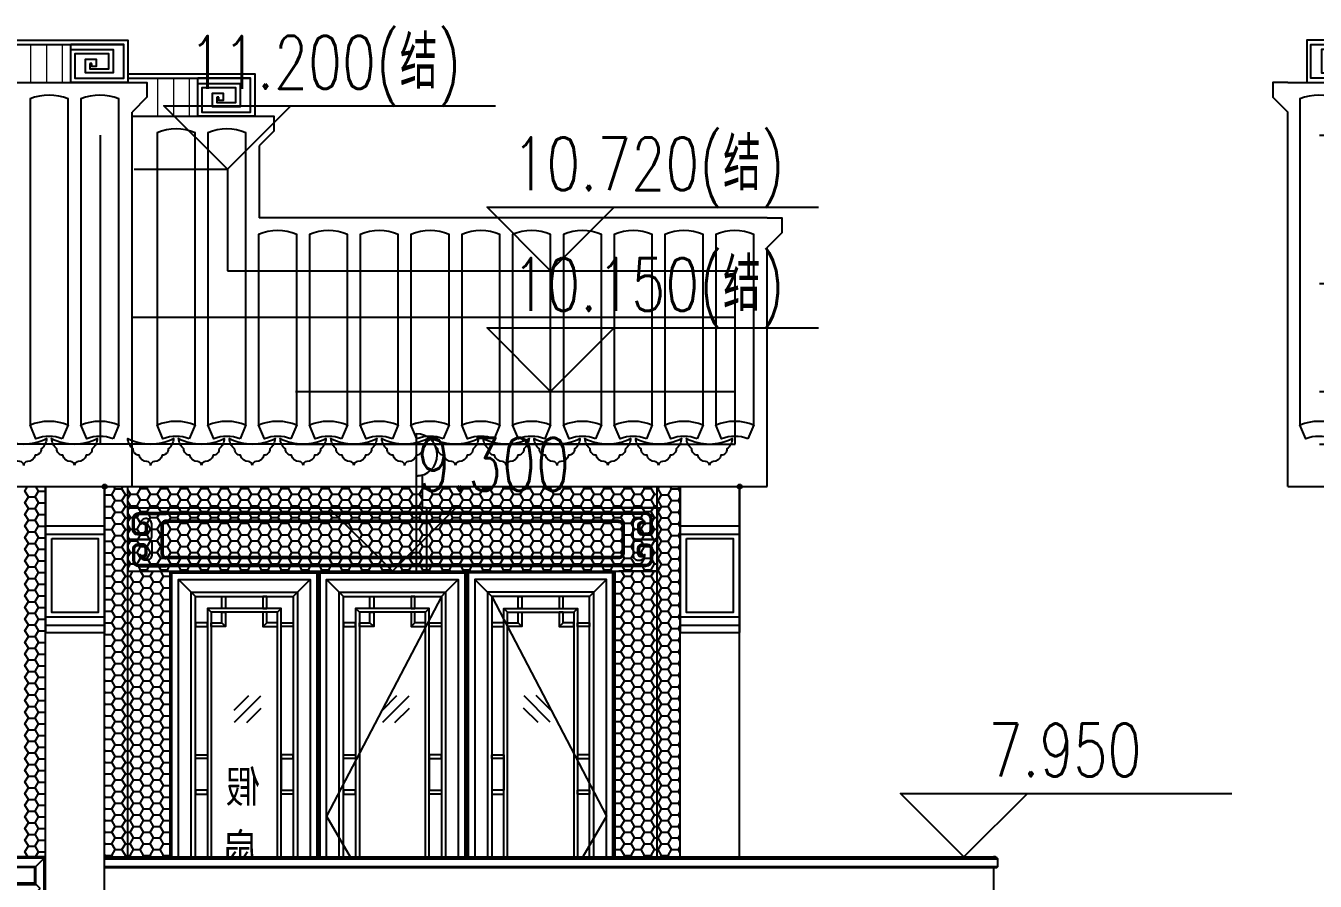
# Model space of a CAD drawing. Extents: x 296441 to 853063, y 459050 to 1117990.
# Drawn here: x 642666 to 648758, y 1090753 to 1094796 of the extents above; entities that cross this region are included whole.
import ezdxf
from ezdxf.enums import TextEntityAlignment as Align
from ezdxf.xclip import XClip

# ---------------------------------------------------------------- set-up
doc = ezdxf.new("R2010")
doc.units = 0
doc.header["$LTSCALE"] = 1000
doc.header["$XCLIPFRAME"] = 0
for name, pattern in [('CENTER-1', [10, 6.25, -1.25, 1.25, -1.25]), ('CENTER2', [28.575, 19.05, -3.175, 3.175, -3.175]), ('E1-ELEV-S$0$HIDDEN2', [4.7625, 3.175, -1.5875])]:
    doc.linetypes.add(name, pattern=pattern)
for name, color, linetype in [('00-景观-剖', 6, 'Continuous'), ('1.5铝板', 3, 'Continuous'), ('95', 95, 'Continuous'), ('E1-ELEV-S$0$A-ANNO-DIMS', 70, 'Continuous'), ('E1-ELEV-S$0$A-ELEV-HDDN', 161, 'E1-ELEV-S$0$HIDDEN2'), ('E1-ELEV-S$0$A-ELEV-HEVY', 2, 'Continuous'), ('E1-ELEV-S$0$A-ELEV-MEDM', 4, 'Continuous'), ('E1-ELEV-S$0$A-ELEV-THIN', 144, 'Continuous'), ('E1-ELEV-S$0$A-ELEV-THIN-GRAY', 252, 'Continuous'), ('E1-ELEV-S$0$A-ELEV-XTHIN', 5, 'Continuous'), ('E1-ELEV-S$0$CT-01-E$0$A-ELEV-MEDM-HEVY', 2, 'Continuous'), ('E1-ELEV-S$0$CT-01-E$0$A-ELEV-THIN', 144, 'Continuous'), ('E1-ELEV-S$0$CT-01-E$0$G-XREF', 2, 'Continuous'), ('E1-ELEV-S$0$G-XREF', 2, 'Continuous'), ('E1-ELEV-S$0$LPM540255$0$A-ELEV-MEDM', 4, 'Continuous'), ('E1-ELEV-S$0$LPM540255$0$A-ELEV-THIN', 144, 'Continuous'), ('E1-ELEV-S$0$LPM540255$0$A-ELEV-THIN-GRAY', 252, 'Continuous'), ('E1-ELEV-S$0$LPM540255$0$A-WALL', 1, 'Continuous'), ('E1-TEXT-S$0$A-ANNO-LEVL', 3, 'Continuous'), ('E1-TEXT-S$0$A-ANNO-LEVL-TEXT', 255, 'Continuous'), ('G-GRID', 8, 'CENTER2'), ('G-XREF', 2, 'Continuous'), ('SL-CXJ-001', 4, 'Continuous'), ('ZT0_默认图层-----PM、LM、DY、JD', 7, 'Continuous'), ('ZT1_通用--填充---PM、LM、DY、JD', 8, 'Continuous'), ('主框线', 4, 'Continuous'), ('副框内口线', 6, 'Continuous'), ('花格栅', 6, 'Continuous'), ('铝合金花格条', 5, 'Continuous')]:
    doc.layers.add(name, color=color, linetype=linetype)
doc.layers.add('E1-ELEV-S$0$A_PL_4', color=138, linetype='Continuous', lineweight=9)
doc.layers.add('E1-ELEV-S$0$CT-01-E$0$A(750)$0$A-ANNO-NPLT', color=215, linetype='Continuous', plot=False)
doc.styles.add('-宋体', font='', dxfattribs={"width": 0.8})
doc.styles.add('E1-TEXT-S$0$GOA_01_thin_0.75', font='romans.shx', dxfattribs={"width": 0.75, "bigfont": 'hzdx.shx'})
doc.styles.get('-宋体').set_extended_font_data('SimSun')

# ---------------------------------------------------------------- blocks, each defined once
blk = doc.blocks.new('E1-ELEV-S$0$花饰1-E')
at = {"layer": 'E1-ELEV-S$0$A-ELEV-THIN'}
for p, q in [((-166, 265), (-55.1, 154.1)), ((-19.8, 189.5), (-95.3, 265)), ((-5.6, 203.6), (-67, 265)), ((3.7, 265), (29.7, 239)), ((43.8, 224.9), (-90.5, 90.5)), ((-55.1, 55.1), (79.2, 189.5)), ((-19.8, 189.5), (-55.1, 154.1)), ((29.7, 239), (-5.6, 203.6)), ((43.8, 224.9), (79.2, 189.5)), ((-104.6, 175.4), (-140, 140)), ((-140, 140), (-104.6, 104.6)), ((-104.6, 175.4), (-69.3, 140)), ((-69.3, 140), (-104.6, 104.6)), ((8.5, 90.5), (43.8, 125.9)), ((43.8, 125.9), (169.7, 0)), ((58, 140), (93.3, 175.4)), ((58, 140), (93.3, 104.6)), ((93.3, 175.4), (128.7, 140)), ((128.7, 140), (93.3, 104.6)), ((-90.5, 90.5), (-55.1, 55.1)), ((-41, 41), (-5.6, 76.4)), ((-5.6, 76.4), (70.7, 0)), ((8.5, 90.5), (99, 0)), ((-41, 41), (0, 0))]:
    blk.add_line(p, q, dxfattribs=at)
blk = doc.blocks.new('E1-ELEV-S$0$芽头1-E')
at = {"layer": 'E1-ELEV-S$0$A-ELEV-THIN'}
blk.add_lwpolyline([(170, 50), (0, 50), (0, 5), (150, 5, 0.414214), (160, 15, -0.414214), (170, 25)], format="xyb", dxfattribs=at)
blk = doc.blocks.new('E1-ELEV-S$0$结子2-E1')
at = {"layer": 'E1-ELEV-S$0$A-ELEV-MEDM'}
for p, q in [((-25, 115), (-25, 25)), ((25, 115), (25, 25))]:
    blk.add_line(p, q, dxfattribs=at)
at = {"layer": 'E1-ELEV-S$0$A-ELEV-THIN-GRAY', "color": 8}
for p, q in [((-25, 115), (0, 140)), ((25, 115), (0, 140)), ((-20, 120), (-20, 20)), ((20, 120), (20, 20)), ((-25, 25), (0, 0)), ((25, 25), (0, 0))]:
    blk.add_line(p, q, dxfattribs=at)
blk = doc.blocks.new('E1-ELEV-S$0$小脚1-E1')
at = {"layer": 'E1-ELEV-S$0$A-ELEV-MEDM'}
for p, q in [((-25, -85), (-25, -25)), ((25, -85), (25, -25)), ((-25, -85), (25, -85))]:
    blk.add_line(p, q, dxfattribs=at)
at = {"layer": 'E1-ELEV-S$0$A-ELEV-THIN-GRAY', "ltscale": 0.1}
for p, q in [((0, 0), (-25, -25)), ((0, 0), (25, -25)), ((-20, -20), (-20, -85)), ((20, -20), (20, -85))]:
    blk.add_line(p, q, dxfattribs=at)
blk = doc.blocks.new('E1-ELEV-S$0$cfd')
at = {"layer": 'E1-ELEV-S$0$A-ELEV-HEVY', "ltscale": 0.1}
for p, q in [((0, 500), (-3320, 500)), ((0, 450), (-3320, 450))]:
    blk.add_line(p, q, dxfattribs=at)
at = {"layer": 'E1-ELEV-S$0$A-ELEV-MEDM'}
for p, q in [((-3320, 500), (-3320, 1050)), ((0, 1050), (-3320, 1050)), ((0, 500), (0, 1050)), ((-3270, 965), (-3270, 1000)), ((-2360, 1000), (-3270, 1000)), ((-3270, 925), (-3270, 1000)), ((-2480, 1000), (-2580, 1000)), ((-2210, 1000), (-2310, 1000)), ((-1160, 1000), (-2160, 1000)), ((-1010, 1000), (-1110, 1000)), ((-50, 1000), (-960, 1000)), ((-50, 925), (-50, 1000)), ((-2360, 925), (-3270, 925)), ((-2210, 925), (-2310, 925)), ((-1160, 925), (-2160, 925)), ((-1010, 925), (-1110, 925)), ((-1010, 925), (-1110, 925)), ((-50, 925), (-960, 925)), ((-50, 875), (-3270, 875)), ((-3270, 610), (-3270, 875)), ((-2285, 610), (-2285, 875)), ((-2235, 610), (-2235, 875)), ((-1085, 610), (-1085, 875)), ((-1035, 610), (-1035, 875)), ((-50, 610), (-50, 875)), ((-50, 610), (-3270, 610)), ((-2285, 560), (-3270, 560)), ((-3270, 500), (-3270, 560)), ((-2235, 560), (-1085, 560)), ((-1035, 560), (-50, 560)), ((-50, 500), (-50, 560)), ((-3320, 500), (-3270, 500)), ((-3270, 500), (-3320, 500)), ((-50, 500), (0, 500))]:
    blk.add_line(p, q, dxfattribs=at)
at = {"layer": 'E1-ELEV-S$0$A-ELEV-THIN'}
for p, q in [((-3100, 560), (-2455, 560)), ((-2065, 560), (-1255, 560)), ((-865, 560), (-220, 560)), ((-3100, 535), (-2455, 535)), ((-2065, 535), (-1255, 535)), ((-220, 535), (-865, 535))]:
    blk.add_line(p, q, dxfattribs=at)
at = {"layer": 'E1-ELEV-S$0$A-ELEV-THIN-GRAY', "ltscale": 0.1}
for p, q in [((-3320, 1050), (-3270, 1000)), ((-3315, 1045), (-5, 1045)), ((-3315, 500), (-3315, 1045)), ((0, 1050), (-50, 1000)), ((-5, 500), (-5, 1045)), ((-3275, 1005), (-2355, 1005)), ((-3275, 967), (-3275, 1005)), ((-3275, 920), (-3275, 1005)), ((-2585, 1005), (-2475, 1005)), ((-2210, 1005), (-2310, 1005)), ((-2165, 1005), (-1155, 1005)), ((-1115, 1005), (-1005, 1005)), ((-965, 1005), (-45, 1005)), ((-45, 920), (-45, 1005)), ((-3295, 900), (-3270, 925)), ((-3275, 920), (-2355, 920)), ((-2315, 920), (-2205, 920)), ((-2165, 920), (-1155, 920)), ((-1115, 920), (-1005, 920)), ((-1115, 920), (-1005, 920)), ((-965, 920), (-45, 920)), ((-25, 900), (-50, 925)), ((-3295, 900), (-3270, 875)), ((-3275, 880), (-45, 880)), ((-3275, 605), (-3275, 880)), ((-25, 900), (-50, 875)), ((-45, 605), (-45, 880)), ((-3295, 585), (-3270, 610)), ((-25, 585), (-50, 610)), ((-3295, 585), (-3270, 560)), ((-3275, 605), (-45, 605)), ((-3275, 565), (-2280, 565)), ((-3275, 565), (-3275, 500)), ((-2240, 565), (-1080, 565)), ((-1040, 565), (-45, 565)), ((-25, 585), (-50, 560)), ((-45, 565), (-45, 500))]:
    blk.add_line(p, q, dxfattribs=at)
at = {"rotation": 359.9999999999999}
for name, p in [('E1-ELEV-S$0$结子2-E1', (-2335, 900)), ('E1-ELEV-S$0$结子2-E1', (-2185, 900)), ('E1-ELEV-S$0$结子2-E1', (-1135, 900)), ('E1-ELEV-S$0$结子2-E1', (-985, 900)), ('E1-ELEV-S$0$小脚1-E1', (-2260, 585)), ('E1-ELEV-S$0$小脚1-E1', (-1060, 585))]:
    blk.add_blockref(name, p, dxfattribs=at)
at = {"layer": 'E1-ELEV-S$0$A-ELEV-THIN'}
ref = blk.add_blockref('E1-ELEV-S$0$花饰1-E', (-3249, 610), dxfattribs=dict(at, rotation=359.9999999999999))
XClip(ref).set_block_clipping_path([(-21.0499277483, -0.0000000022), (316.7961442263, 264.9999999956)])
at = {"layer": 'E1-ELEV-S$0$A-ELEV-THIN', "rotation": 359.9999999999999}
for name, p in [('E1-ELEV-S$0$花饰1-E', (-3051, 610)), ('E1-ELEV-S$0$花饰1-E', (-2853, 610)), ('E1-ELEV-S$0$花饰1-E', (-2655, 610)), ('E1-ELEV-S$0$花饰1-E', (-2457, 610)), ('E1-ELEV-S$0$花饰1-E', (-1996, 610)), ('E1-ELEV-S$0$花饰1-E', (-1798, 610)), ('E1-ELEV-S$0$花饰1-E', (-1600, 610)), ('E1-ELEV-S$0$花饰1-E', (-1402, 610)), ('E1-ELEV-S$0$花饰1-E', (-816, 610)), ('E1-ELEV-S$0$花饰1-E', (-618, 610)), ('E1-ELEV-S$0$花饰1-E', (-420, 610)), ('E1-ELEV-S$0$花饰1-E', (-222, 610)), ('E1-ELEV-S$0$芽头1-E', (-3270, 510)), ('E1-ELEV-S$0$芽头1-E', (-2235, 510)), ('E1-ELEV-S$0$芽头1-E', (-1035, 510))]:
    blk.add_blockref(name, p, dxfattribs=at)
at = {"layer": 'E1-ELEV-S$0$A-ELEV-THIN'}
ref = blk.add_blockref('E1-ELEV-S$0$花饰1-E', (-2259, 610), dxfattribs=dict(at, rotation=359.9999999999999))
XClip(ref).set_block_clipping_path([(-1010.9994214097, 0.0000000015), (-25.9994214418, 264.9999999937)])
ref = blk.add_blockref('E1-ELEV-S$0$花饰1-E', (-2194, 610), dxfattribs=dict(at, rotation=359.9999999999999))
XClip(ref).set_block_clipping_path([(-41.0050506348, -0.0000000006), (466.6904755828, 264.9999999997)])
ref = blk.add_blockref('E1-ELEV-S$0$花饰1-E', (-1204, 610), dxfattribs=dict(at, rotation=359.9999999999999))
XClip(ref).set_block_clipping_path([(-1030.9545442977, 0.0000000077), (119.0454556955, 265.0000000039)])
ref = blk.add_blockref('E1-ELEV-S$0$花饰1-E', (-1014, 610), dxfattribs=dict(at, rotation=359.9999999999999))
XClip(ref).set_block_clipping_path([(-21.0499277483, -0.0000000022), (316.7961442263, 264.9999999956)])
ref = blk.add_blockref('E1-ELEV-S$0$花饰1-E', (-24, 610), dxfattribs=dict(at, rotation=359.9999999999999))
XClip(ref).set_block_clipping_path([(-1010.9994214097, 0.0000000015), (-25.9994214418, 264.9999999937)])
at = {"layer": 'E1-ELEV-S$0$A-ELEV-THIN', "xscale": -1, "rotation": 359.9999999999999}
for p in [(-2285, 510), (-1085, 510), (-50, 510)]:
    blk.add_blockref('E1-ELEV-S$0$芽头1-E', p, dxfattribs=at)
blk = doc.blocks.new('E1-ELEV-S$0$CT-01-E$0$DWD')
at = {"layer": 'E1-ELEV-S$0$CT-01-E$0$A(750)$0$A-ANNO-NPLT'}
for p, q in [((-10, 0), (10, 0)), ((0, 10), (0, -10))]:
    blk.add_line(p, q, dxfattribs=at)
blk.add_circle((0, 0), 10, dxfattribs=at)
blk = doc.blocks.new('E1-ELEV-S$0$CT-01-E')
at = {"layer": 'E1-ELEV-S$0$CT-01-E$0$A-ELEV-MEDM-HEVY'}
for p, q in [((-280, 0), (0, 0)), ((-280, 0), (-280, -690)), ((0, 0), (0, -690)), ((-280, -225), (0, -225)), ((-280, -615), (0, -615)), ((-280, -690), (0, -690))]:
    blk.add_line(p, q, dxfattribs=at)
at = {"layer": 'E1-ELEV-S$0$CT-01-E$0$A-ELEV-THIN', "ltscale": 0.1}
for p, q in [((-280, -185), (0, -185)), ((-280, -655), (0, -655))]:
    blk.add_line(p, q, dxfattribs=at)
blk.add_lwpolyline([(-250, -245), (-30, -245), (-30, -595), (-250, -595)], close=True, dxfattribs=at)
at = {"layer": 'E1-ELEV-S$0$CT-01-E$0$G-XREF'}
blk.add_blockref('E1-ELEV-S$0$CT-01-E$0$DWD', (0, 0), dxfattribs=at)
blk = doc.blocks.new('E1-ELEV-S$0$vgf')
at = {"layer": 'E1-ELEV-S$0$A-ELEV-HEVY'}
blk.add_lwpolyline([(0, 0), (15, 0), (15, 5), (20, 5), (20, 40), (17, 40, 0.414214), (10, 47), (10, 50), (0, 50)], format="xyb", dxfattribs=at)
blk = doc.blocks.new('E1-ELEV-S$0$飞砖-E')
at = {"layer": 'E1-ELEV-S$0$A-ELEV-HEVY'}
blk.add_lwpolyline([(0, 0), (70, 0), (70, -70), (0, -140)], dxfattribs=at)
blk = doc.blocks.new('E1-ELEV-S$0$甘蔗脊回文头200-E')
at = {"layer": 'E1-ELEV-S$0$A-ELEV-MEDM'}
blk.add_lwpolyline([(270, 200), (0, 200), (0, 0), (270, 0), (270, 155), (70, 155), (70, 45), (200, 45), (200, 110), (150, 110), (150, 75), (170, 75), (170, 90)], dxfattribs=at)
at = {"layer": 'E1-ELEV-S$0$A-ELEV-THIN'}
for p, q in [((270, 155), (270, 180)), ((170, 90), (180, 90))]:
    blk.add_line(p, q, dxfattribs=at)
blk.add_lwpolyline([(180, 90), (180, 65), (90, 65), (90, 135), (250, 135), (250, 20), (20, 20), (20, 180), (270, 180)], dxfattribs=at)
blk = doc.blocks.new('E1-ELEV-S$0$LPM540255$0$回纹头1A-E')
at = {"layer": 'E1-ELEV-S$0$LPM540255$0$A-ELEV-MEDM'}
for p, q in [((0, 0), (120, 0)), ((0, 0), (0, -200)), ((0, -200), (120, -200))]:
    blk.add_line(p, q, dxfattribs=at)
at = {"layer": 'E1-ELEV-S$0$LPM540255$0$A-ELEV-THIN'}
for points in [[(0, -92, 0.414214), (8, -100), (67, -100), (8, -100), (67, -100, 0.414214), (75, -92), (75, -50.4, 0.414214), (59, -34.4), (55, -34.4, 0.427294), (38.5, -52.4, -0.596512), (55, -56), (55, -72, -0.414214), (47, -80), (31, -80, -0.344543), (20, -72), (20, -36, -0.414213), (36, -20), (120, -20)], [(121, -45, 0.414214), (110, -56), (110, -144, 0.414214), (121, -155, 0.414214)], [(0, -108, -0.414214), (8, -100), (67, -100), (8, -100), (67, -100, -0.414214), (75, -108), (75, -149.6, -0.414214), (59, -165.6), (55, -165.6, -0.427294), (38.5, -147.6, 0.596512), (55, -144), (55, -128, 0.414214), (47, -120), (31, -120, 0.344543), (20, -128), (20, -164, 0.414213), (36, -180), (120, -180)]]:
    blk.add_lwpolyline(points, format="xyb", dxfattribs=at)
at = {"layer": 'E1-ELEV-S$0$LPM540255$0$A-ELEV-THIN-GRAY'}
for points in [[(38.5, -51.3, -0.720193), (60, -55.4), (60, -72, -0.414214), (47, -85), (31, -85, -0.369393), (15, -72), (15, -36, -0.414213), (36, -15), (120, -15)], [(121, -40, 0.414214), (105, -56), (105, -144, 0.414214), (121, -160)], [(38.5, -148.7, 0.720193), (60, -144.6), (60, -128, 0.414214), (47, -115), (31, -115, 0.369393), (15, -128), (15, -164, 0.414213), (36, -185), (120, -185)]]:
    blk.add_lwpolyline(points, format="xyb", dxfattribs=at)
blk = doc.blocks.new('*U472')
at = {"layer": 'E1-ELEV-S$0$A-ELEV-MEDM'}
for p, q in [((3, 300), (2500, 300)), ((3, 0), (2500, 0))]:
    blk.add_line(p, q, dxfattribs=at)
at = {"layer": 'E1-ELEV-S$0$LPM540255$0$A-ELEV-THIN'}
for p, q in [((2318.5, 270), (33.6, 270)), ((2318.5, 232.5), (181.5, 232.5)), ((2318.5, 67.5), (181.5, 67.5)), ((2318.5, 30), (54, 30))]:
    blk.add_line(p, q, dxfattribs=at)
at = {"layer": 'E1-ELEV-S$0$LPM540255$0$A-ELEV-THIN-GRAY'}
for p, q in [((2318.5, 277.5), (180, 277.5)), ((2318.5, 240), (181.5, 240)), ((2318.5, 22.5), (54, 22.5)), ((2318.5, 60), (181.5, 60))]:
    blk.add_line(p, q, dxfattribs=at)
at = {"layer": 'E1-ELEV-S$0$LPM540255$0$A-WALL', "yscale": 1.500000000000582, "zscale": 1.500000000000582}
for p, xscale in [((0, 300), 1.500000000000582), ((2500, 300), -1.500000000000582)]:
    blk.add_blockref('E1-ELEV-S$0$LPM540255$0$回纹头1A-E', p, dxfattribs=dict(at, xscale=xscale))
blk = doc.blocks.new('20191016165059')
at = {"layer": '00-景观-剖', "ltscale": 0.04}
blk.add_lwpolyline([(-25, 435, -1), (-25, 635), (-25, 435)], format="xyb", dxfattribs=at)
at = {"layer": '00-景观-剖'}
blk.add_lwpolyline([(-25, 435), (-25, 285), (-55, 285), (-55, 439.6)], dxfattribs=at)
blk.add_lwpolyline([(-55, 439.6, 0.076321), (-25, 435)], format="xyb", dxfattribs=at)
blk.add_lwpolyline([(-75, -10), (-75, 280, -0.414214), (-70, 285), (-25, 285), (-25, -15), (-70, -15, -0.414214)], format="xyb", close=True, dxfattribs=at)
blk = doc.blocks.new('单层玻璃')
at = {"layer": '95'}
for p, q in [((-1.22, -0.09), (0.09, 1.22)), ((-1.18, -1.18), (1.18, 1.18)), ((-0.09, -1.22), (1.22, 0.09))]:
    blk.add_line(p, q, dxfattribs=at)
blk = doc.blocks.new('*U2012')
at = {"layer": 'ZT1_通用--填充---PM、LM、DY、JD', "ltscale": 1000}
h = blk.add_hatch(dxfattribs=at)
h.set_pattern_fill('CROSS', color=256, scale=30)
h.set_pattern_definition([(0, (98.75, -2517.25), (47.625, 47.625), [23.8125, -71.4375]), (90, (110.654, -2529.16), (-47.625, 47.625), [23.8125, -71.4375])])
h.paths.add_polyline_path([(601.3, -2012), (98.7, -2012), (98.7, -2367.3), (601.3, -2367.3)])
at = {"color": 8}
for p, q in [((98.7, -248.7, 0), (39, -189, 0)), ((601.3, -248.7), (661, -189)), ((118.8, -268.8, 0), (98.7, -248.7, 0)), ((581.2, -268.8), (601.3, -248.7)), ((118.8, -1951.9, 0), (98.7, -1972, 0)), ((581.2, -1951.9), (601.3, -1972)), ((98.7, -2012, 0), (161.8, -2075.1, 0)), ((538.2, -2075.1), (601.3, -2012)), ((161.8, -2304.2, 0), (98.7, -2367.3, 0)), ((538.2, -2304.2), (601.3, -2367.3)), ((98.7, -2367.3, 0), (39, -2427, 0)), ((601.3, -2367.3), (661, -2427))]:
    blk.add_line(p, q, dxfattribs=at)
for p, q in [((217.8, -2131.1), (191.8, -2105.1)), ((482.2, -2131.1), (508.2, -2105.1)), ((217.8, -2248.2), (191.8, -2274.2)), ((482.2, -2248.2), (508.2, -2274.2))]:
    blk.add_line(p, q)
for points in [[(661, -2427), (39, -2427), (39, -189), (661, -189)], [(98.7, -2012), (98.7, -1972), (601.3, -1972), (601.3, -2012)]]:
    blk.add_lwpolyline(points, close=True)
at = {"color": 2, "ltscale": 250}
for points in [[(581.2, -1951.9), (118.8, -1951.9), (118.8, -268.8), (581.2, -268.8)], [(581.2, -2032.1), (118.8, -2032.1), (118.8, -2347.2), (581.2, -2347.2)]]:
    blk.add_lwpolyline(points, close=True, dxfattribs=at)
at = {"layer": '1.5铝板', "ltscale": 250}
blk.add_lwpolyline([(601.3, -2012), (98.7, -2012), (98.7, -2367.3), (601.3, -2367.3)], close=True, dxfattribs=at)
at = {"layer": 'SL-CXJ-001', "ltscale": 250}
for points in [[(551.2, -2062.1), (148.8, -2062.1), (148.8, -2317.2), (551.2, -2317.2)], [(538.2, -2075.1), (161.8, -2075.1), (161.8, -2304.2), (538.2, -2304.2)], [(191.8, -2105.1), (508.2, -2105.1), (508.2, -2274.2), (191.8, -2274.2)], [(195, -2108.3), (505, -2108.3), (505, -2271), (195, -2271)], [(214.6, -2127.9), (485.4, -2127.9), (485.4, -2251.4), (214.6, -2251.4)], [(217.8, -2131.1), (482.2, -2131.1), (482.2, -2248.2), (217.8, -2248.2)]]:
    blk.add_lwpolyline(points, close=True, dxfattribs=at)
at = {"layer": '主框线'}
blk.add_lwpolyline([(692, -2442), (8, -2442), (8, -158), (692, -158)], close=True, dxfattribs=at)
at = {"layer": '副框内口线', "linetype": 'CENTER-1', "ltscale": 40}
blk.add_lwpolyline([(700, -2450), (0, -2450), (0, -150), (700, -150)], close=True, dxfattribs=at)
at = {"layer": '花格栅', "color": 6, "ltscale": 250}
blk.add_lwpolyline([(601.3, -1972), (98.7, -1972), (98.7, -248.7), (601.3, -248.7)], close=True, dxfattribs=at)
at = {"layer": '铝合金花格条'}
for p, q in [((175.8, -1035.4), (175.8, -1185.4)), ((524.2, -1035.4, 0), (524.2, -1185.4, 0))]:
    blk.add_line(p, q, dxfattribs=at)
for points in [[(243.8, -268.8), (261.8, -268.8), (261.8, -325.8), (243.8, -325.8)], [(456.2, -268.8), (438.2, -268.8), (438.2, -325.8), (456.2, -325.8)], [(175.8, -1894.9), (524.2, -1894.9), (524.2, -325.8), (175.8, -325.8)], [(193.8, -1876.9), (506.2, -1876.9), (506.2, -343.8), (193.8, -343.8)], [(118.8, -393.8), (118.8, -411.8), (175.8, -411.8), (175.8, -393.8)], [(581.2, -393.8), (581.2, -411.8), (524.2, -411.8), (524.2, -393.8)], [(175.8, -1035.4), (118.8, -1035.4), (118.8, -1017.4), (175.8, -1017.4)], [(524.2, -1035.4), (581.2, -1035.4), (581.2, -1017.4), (524.2, -1017.4)], [(175.8, -1185.4), (118.8, -1185.4), (118.8, -1203.4), (175.8, -1203.4)], [(524.2, -1185.4), (581.2, -1185.4), (581.2, -1203.4), (524.2, -1203.4)], [(118.8, -1826.9), (118.8, -1808.9), (175.8, -1808.9), (175.8, -1826.9)], [(581.2, -1826.9), (581.2, -1808.9), (524.2, -1808.9), (524.2, -1826.9)], [(243.8, -1951.9), (261.8, -1951.9), (261.8, -1894.9), (243.8, -1894.9)], [(456.2, -1951.9), (438.2, -1951.9), (438.2, -1894.9), (456.2, -1894.9)]]:
    blk.add_lwpolyline(points, close=True, dxfattribs=at)
at = {"layer": '铝合金花格条', "elevation": 0}
for points in [[(193.8, -343.8), (175.8, -325.8)], [(261.8, -411.8), (243.8, -393.8), (243.8, -343.8), (261.8, -343.8), (261.8, -411.8), (193.8, -411.8), (193.8, -393.8), (243.8, -393.8)], [(438.2, -411.8), (456.2, -393.8), (456.2, -343.8), (438.2, -343.8), (438.2, -411.8), (506.2, -411.8), (506.2, -393.8), (456.2, -393.8)], [(506.2, -343.8), (524.2, -325.8)], [(261.8, -1808.9), (243.8, -1826.9), (243.8, -1876.9), (261.8, -1876.9), (261.8, -1808.9), (193.8, -1808.9), (193.8, -1826.9), (243.8, -1826.9)], [(438.2, -1808.9), (456.2, -1826.9), (456.2, -1876.9), (438.2, -1876.9), (438.2, -1808.9), (506.2, -1808.9), (506.2, -1826.9), (456.2, -1826.9)], [(193.8, -1876.9), (175.8, -1894.9)], [(506.2, -1876.9), (524.2, -1894.9)]]:
    blk.add_lwpolyline(points, dxfattribs=at)
at = {"xscale": 52.5, "yscale": 52.5, "zscale": 52.5}
blk.add_blockref('单层玻璃', (366.2, -801.3), dxfattribs=at)
blk = doc.blocks.new('20200326162252')
at = {"color": 2, "style": '-宋体', "width": 0.8}
for s, p in [('假', (1.8, 58.3, 0)), ('扇', (14.4, -238.3, 0))]:
    blk.add_text(s, height=150, dxfattribs=at).set_placement(p, align=Align.CENTER)
blk = doc.blocks.new('20200327095318')
at = {"ltscale": 1000}
blk.add_lwpolyline([(0, 0), (2100, 0), (2100, -2300), (0, -2300)], close=True, dxfattribs=at)
for points in [[(581.2, -118.8), (39, -1158), (700, -2300)], [(818.8, -118.8), (1361, -1158), (700, -2300)]]:
    blk.add_lwpolyline(points, dxfattribs=at)
blk.add_blockref('*U2012', (0, 150), dxfattribs=at)
at = {"ltscale": 1000, "xscale": -1}
for p in [(1400, 150), (2100, 150)]:
    blk.add_blockref('*U2012', p, dxfattribs=at)
at = {"layer": 'ZT0_默认图层-----PM、LM、DY、JD', "ltscale": 1000}
blk.add_blockref('20200326162252', (1754.7, -1150.8), dxfattribs=at)
blk = doc.blocks.new('E1-ELEV-S')
at = {"layer": 'E1-ELEV-S$0$A_PL_4'}
h = blk.add_hatch(dxfattribs=at)
h.set_pattern_fill('ANSI31', color=256, scale=600, angle=45, style=0)
h.set_pattern_definition([(90, (-13560, 2340), (-75, 1e-14), [])])
h.paths.add_polyline_path([(90, 11790), (90, 11610), (3580, 11610), (3580, 11790)])
h = blk.add_hatch(dxfattribs=at)
h.set_pattern_fill('ANSI31', color=256, scale=600, angle=45, style=0)
h.set_pattern_definition([(90, (-12960, 2180), (-75, 1e-14), [])])
h.paths.add_polyline_path([(3940, 11630), (3940, 11450), (4180, 11450), (4180, 11630)])
at = {"layer": 'ZT1_通用--填充---PM、LM、DY、JD', "ltscale": 1000}
h = blk.add_hatch(dxfattribs=at)
h.set_pattern_fill('HONEY', color=256, scale=20)
h.set_pattern_definition([(0, (3359.995, 7950), (47.625, 27.4963), [31.75, -63.5]), (120, (3359.995, 7950), (-47.625, 27.4963), [31.75, -63.5]), (60, (3359.995, 7950), (6e-06, 54.9926), [-63.5, 31.75])])
h.paths.add_polyline_path([(3360, 9700), (3460, 9700), (3460, 7950), (3360, 7950)])
h = blk.add_hatch(dxfattribs=at)
h.set_pattern_fill('HONEY', color=256, scale=20)
h.set_pattern_definition([(0, (625848.48, 1031950.239), (47.625, 27.4963), [31.75, -63.5]), (120, (625848.48, 1031950.239), (-47.6249943, 27.49630986), [31.75, -63.5]), (60, (625848.48, 1031950.239), (5.7e-06, 54.99260986), [-63.5, 31.75])])
h.paths.add_polyline_path([(3850, 7950), (3740, 7950), (3740, 9700), (3850, 9700)])
h = blk.add_hatch(dxfattribs=at)
h.set_pattern_fill('HONEY', color=256, scale=20)
h.set_pattern_definition([(0, (623348.48, 1033300.239), (47.625, 27.4963), [31.75, -63.5]), (120, (623348.48, 1033300.239), (-47.6249943, 27.49630986), [31.75, -63.5]), (60, (623348.48, 1033300.239), (5.7e-06, 54.99260986), [-63.5, 31.75])])
h.paths.add_polyline_path([(6350, 9700), (3850, 9700), (3850, 9300), (6350, 9300)])
h = blk.add_hatch(dxfattribs=at)
h.set_pattern_fill('HONEY', color=256, scale=20)
h.set_pattern_definition([(0, (623238.48, 1031950.239), (47.625, 27.4963), [31.75, -63.5]), (120, (623238.48, 1031950.239), (-47.6249943, 27.49630986), [31.75, -63.5]), (60, (623238.48, 1031950.239), (5.7e-06, 54.99260986), [-63.5, 31.75])])
h.paths.add_polyline_path([(6460, 7950), (6350, 7950), (6350, 9700), (6460, 9700)])
h = blk.add_hatch(dxfattribs=at)
h.set_pattern_fill('HONEY', color=256, scale=20)
h.set_pattern_definition([(0, (625648.48, 1031950.239), (47.625, 27.4963), [31.75, -63.5]), (120, (625648.48, 1031950.239), (-47.6249943, 27.49630986), [31.75, -63.5]), (60, (625648.48, 1031950.239), (5.7e-06, 54.99260986), [-63.5, 31.75])])
h.paths.add_polyline_path([(4050, 9300), (3850, 9300), (3850, 7950), (4050, 7950)])
h = blk.add_hatch(dxfattribs=at)
h.set_pattern_fill('HONEY', color=256, scale=20)
h.set_pattern_definition([(0, (623348.48, 1031950.239), (47.625, 27.4963), [31.75, -63.5]), (120, (623348.48, 1031950.239), (-47.6249943, 27.49630986), [31.75, -63.5]), (60, (623348.48, 1031950.239), (5.7e-06, 54.99260986), [-63.5, 31.75])])
h.paths.add_polyline_path([(6350, 9300), (6150, 9300), (6150, 7950), (6350, 7950)])
at = {"layer": 'E1-ELEV-S$0$A-ELEV-HDDN'}
for p, q in [((-120, 11360), (3720, 11360)), ((3720, 9900), (3720, 11360)), ((3880, 11200), (4320, 11200)), ((4320, 11200), (4320, 10720)), ((4320, 10720), (6720, 10720)), ((6720, 9900), (6720, 10720)), ((-120, 10660), (3720, 10660)), ((3870, 10500), (6720, 10500)), ((-120, 10150), (6720, 10150)), ((-120, 9900), (6720, 9900))]:
    blk.add_line(p, q, dxfattribs=at)
at = {"layer": 'E1-ELEV-S$0$A-ELEV-HEVY'}
for p, q in [((-270, 11610), (3940, 11610)), ((-270, 9700), (-270, 11470)), ((3870, 9700), (3870, 11470)), ((3870, 11450), (4540, 11450)), ((4470, 11310), (4470, 10970)), ((6870, 10970), (4470, 10970)), ((6870, 9700), (6870, 10830)), ((-270, 9700), (6870, 9700)), ((3460, 6560), (3460, 9700)), ((3740, 4880), (3740, 9700)), ((6460, 7950), (6460, 9700)), ((6740, 7950), (6740, 9700)), ((3740, 7950), (7950, 7950)), ((3740, 7900), (7955, 7900)), ((7940, 7900), (7940, 7570))]:
    blk.add_line(p, q, dxfattribs=at)
at = {"layer": 'E1-ELEV-S$0$A-ELEV-MEDM'}
for p, q in [((90, 11810), (3850, 11810)), ((3850, 11650), (4450, 11650)), ((3850, 7950), (3850, 9700)), ((6350, 7950), (6350, 9700)), ((4050, 9300), (4050, 7950)), ((6150, 9300), (6150, 7950))]:
    blk.add_line(p, q, dxfattribs=at)
at = {"layer": 'E1-ELEV-S$0$A-ELEV-THIN'}
for p, q in [((90, 11790), (3830, 11790)), ((3850, 11630), (4430, 11630))]:
    blk.add_line(p, q, dxfattribs=at)
for points in [[(-32.5, 9991.5), (-32.5, 11532, 0.2), (-212.5, 11532), (-212.5, 9991.5)], [(3567.5, 9991.5), (3567.5, 11532, 0.2), (3387.5, 11532), (3387.5, 9991.5)], [(3807.5, 9991.5), (3807.5, 11532, 0.2), (3627.5, 11532), (3627.5, 9991.5)], [(4167.5, 9991.5), (4167.5, 11372, 0.2), (3987.5, 11372), (3987.5, 9991.5)], [(4167.5, 11230), (4167.5, 11372, 0.2), (3987.5, 11372), (3987.5, 11230)], [(4407.5, 9991.5), (4407.5, 11372, 0.2), (4227.5, 11372), (4227.5, 9991.5)], [(4407.5, 11230), (4407.5, 11372, 0.2), (4227.5, 11372), (4227.5, 11230)], [(4647.5, 9991.5), (4647.5, 10892, 0.2), (4467.5, 10892), (4467.5, 9991.5)], [(4887.5, 9991.5), (4887.5, 10892, 0.2), (4707.5, 10892), (4707.5, 9991.5)], [(5127.5, 9991.5), (5127.5, 10892, 0.2), (4947.5, 10892), (4947.5, 9991.5)], [(5367.5, 9991.5), (5367.5, 10892, 0.2), (5187.5, 10892), (5187.5, 9991.5)], [(5607.5, 9991.5), (5607.5, 10892, 0.2), (5427.5, 10892), (5427.5, 9991.5)], [(5847.5, 9991.5), (5847.5, 10892, 0.2), (5667.5, 10892), (5667.5, 9991.5)], [(6087.5, 9991.5), (6087.5, 10892, 0.2), (5907.5, 10892), (5907.5, 9991.5)], [(6327.5, 9991.5), (6327.5, 10892, 0.2), (6147.5, 10892), (6147.5, 9991.5)], [(6567.5, 9991.5), (6567.5, 10892, 0.2), (6387.5, 10892), (6387.5, 9991.5)], [(6807.5, 9991.5), (6807.5, 10892, 0.2), (6627.5, 10892), (6627.5, 9991.5)], [(-60.2, 9925, 0.2), (-184.8, 9925), (-212.5, 9991.5, -0.2), (-32.5, 9991.5), (-60.2, 9925)], [(3539.8, 9925, 0.2), (3415.2, 9925), (3387.5, 9991.5, -0.2), (3567.5, 9991.5), (3539.8, 9925)], [(3779.8, 9925, 0.2), (3655.2, 9925), (3627.5, 9991.5, -0.2), (3807.5, 9991.5), (3779.8, 9925)], [(4139.8, 9925, 0.2), (4015.2, 9925), (3987.5, 9991.5, -0.2), (4167.5, 9991.5), (4139.8, 9925)], [(4379.8, 9925, 0.2), (4255.2, 9925), (4227.5, 9991.5, -0.2), (4407.5, 9991.5), (4379.8, 9925)], [(4619.8, 9925, 0.2), (4495.2, 9925), (4467.5, 9991.5, -0.2), (4647.5, 9991.5), (4619.8, 9925)], [(4859.8, 9925, 0.2), (4735.2, 9925), (4707.5, 9991.5, -0.2), (4887.5, 9991.5), (4859.8, 9925)], [(5099.8, 9925, 0.2), (4975.2, 9925), (4947.5, 9991.5, -0.2), (5127.5, 9991.5), (5099.8, 9925)], [(5339.8, 9925, 0.2), (5215.2, 9925), (5187.5, 9991.5, -0.2), (5367.5, 9991.5), (5339.8, 9925)], [(5579.8, 9925, 0.2), (5455.2, 9925), (5427.5, 9991.5, -0.2), (5607.5, 9991.5), (5579.8, 9925)], [(5819.8, 9925, 0.2), (5695.2, 9925), (5667.5, 9991.5, -0.2), (5847.5, 9991.5), (5819.8, 9925)], [(6059.8, 9925, 0.2), (5935.2, 9925), (5907.5, 9991.5, -0.2), (6087.5, 9991.5), (6059.8, 9925)], [(6299.8, 9925, 0.2), (6175.2, 9925), (6147.5, 9991.5, -0.2), (6327.5, 9991.5), (6299.8, 9925)], [(6539.8, 9925, 0.2), (6415.2, 9925), (6387.5, 9991.5, -0.2), (6567.5, 9991.5), (6539.8, 9925)], [(6779.8, 9925, 0.2), (6655.2, 9925), (6627.5, 9991.5, -0.2), (6807.5, 9991.5), (6779.8, 9925)], [(3357.5, 9800, 0.408684), (3339.8, 9818, -0.371092), (3302.7, 9848.2, -0.424354), (3274.4, 9878.2, -0.213335), (3249.5, 9927.6, 0.244572), (3465.5, 9927.6, -0.213335), (3440.6, 9878.2, -0.424354), (3412.3, 9848.2, -0.371092), (3375.2, 9818, 0.408684), (3357.5, 9800)], [(3597.5, 9800, 0.408684), (3579.8, 9818, -0.371092), (3542.7, 9848.2, -0.424354), (3514.4, 9878.2, -0.213335), (3489.5, 9927.6, 0.244572), (3705.5, 9927.6, -0.213335), (3680.6, 9878.2, -0.424354), (3652.3, 9848.2, -0.371092), (3615.2, 9818, 0.408684), (3597.5, 9800)], [(3957.5, 9800, 0.408684), (3939.8, 9818, -0.371092), (3902.7, 9848.2, -0.424354), (3874.4, 9878.2, -0.213335), (3849.5, 9927.6, 0.244572), (4065.5, 9927.6, -0.213335), (4040.6, 9878.2, -0.424354), (4012.3, 9848.2, -0.371092), (3975.2, 9818, 0.408684), (3957.5, 9800)], [(4197.5, 9800, 0.408684), (4179.8, 9818, -0.371092), (4142.7, 9848.2, -0.424354), (4114.4, 9878.2, -0.213335), (4089.5, 9927.6, 0.244572), (4305.5, 9927.6, -0.213335), (4280.6, 9878.2, -0.424354), (4252.3, 9848.2, -0.371092), (4215.2, 9818, 0.408684), (4197.5, 9800)], [(4437.5, 9800, 0.408684), (4419.8, 9818, -0.371092), (4382.7, 9848.2, -0.424354), (4354.4, 9878.2, -0.213335), (4329.5, 9927.6, 0.244572), (4545.5, 9927.6, -0.213335), (4520.6, 9878.2, -0.424354), (4492.3, 9848.2, -0.371092), (4455.2, 9818, 0.408684), (4437.5, 9800)], [(4677.5, 9800, 0.408684), (4659.8, 9818, -0.371092), (4622.7, 9848.2, -0.424354), (4594.4, 9878.2, -0.213335), (4569.5, 9927.6, 0.244572), (4785.5, 9927.6, -0.213335), (4760.6, 9878.2, -0.424354), (4732.3, 9848.2, -0.371092), (4695.2, 9818, 0.408684), (4677.5, 9800)], [(4917.5, 9800, 0.408684), (4899.8, 9818, -0.371092), (4862.7, 9848.2, -0.424354), (4834.4, 9878.2, -0.213335), (4809.5, 9927.6, 0.244572), (5025.5, 9927.6, -0.213335), (5000.6, 9878.2, -0.424354), (4972.3, 9848.2, -0.371092), (4935.2, 9818, 0.408684), (4917.5, 9800)], [(5157.5, 9800, 0.408684), (5139.8, 9818, -0.371092), (5102.7, 9848.2, -0.424354), (5074.4, 9878.2, -0.213335), (5049.5, 9927.6, 0.244572), (5265.5, 9927.6, -0.213335), (5240.6, 9878.2, -0.424354), (5212.3, 9848.2, -0.371092), (5175.2, 9818, 0.408684), (5157.5, 9800)], [(5397.5, 9800, 0.408684), (5379.8, 9818, -0.371092), (5342.7, 9848.2, -0.424354), (5314.4, 9878.2, -0.213335), (5289.5, 9927.6, 0.244572), (5505.5, 9927.6, -0.213335), (5480.6, 9878.2, -0.424354), (5452.3, 9848.2, -0.371092), (5415.2, 9818, 0.408684), (5397.5, 9800)], [(5637.5, 9800, 0.408684), (5619.8, 9818, -0.371092), (5582.7, 9848.2, -0.424354), (5554.4, 9878.2, -0.213335), (5529.5, 9927.6, 0.244572), (5745.5, 9927.6, -0.213335), (5720.6, 9878.2, -0.424354), (5692.3, 9848.2, -0.371092), (5655.2, 9818, 0.408684), (5637.5, 9800)], [(5877.5, 9800, 0.408684), (5859.8, 9818, -0.371092), (5822.7, 9848.2, -0.424354), (5794.4, 9878.2, -0.213335), (5769.5, 9927.6, 0.244572), (5985.5, 9927.6, -0.213335), (5960.6, 9878.2, -0.424354), (5932.3, 9848.2, -0.371092), (5895.2, 9818, 0.408684), (5877.5, 9800)], [(6117.5, 9800, 0.408684), (6099.8, 9818, -0.371092), (6062.7, 9848.2, -0.424354), (6034.4, 9878.2, -0.213335), (6009.5, 9927.6, 0.244572), (6225.5, 9927.6, -0.213335), (6200.6, 9878.2, -0.424354), (6172.3, 9848.2, -0.371092), (6135.2, 9818, 0.408684), (6117.5, 9800)], [(6357.5, 9800, 0.408684), (6339.8, 9818, -0.371092), (6302.7, 9848.2, -0.424354), (6274.4, 9878.2, -0.213335), (6249.5, 9927.6, 0.244572), (6465.5, 9927.6, -0.213335), (6440.6, 9878.2, -0.424354), (6412.3, 9848.2, -0.371092), (6375.2, 9818, 0.408684), (6357.5, 9800)], [(6597.5, 9800, 0.408684), (6579.8, 9818, -0.371092), (6542.7, 9848.2, -0.424354), (6514.4, 9878.2, -0.213335), (6489.5, 9927.6, 0.244572), (6705.5, 9927.6, -0.213335), (6680.6, 9878.2, -0.424354), (6652.3, 9848.2, -0.371092), (6615.2, 9818, 0.408684), (6597.5, 9800)]]:
    blk.add_lwpolyline(points, format="xyb", dxfattribs=at)
at = {"layer": 'E1-ELEV-S$0$A-ELEV-XTHIN'}
for p, q in [((3740, 7947), (7950, 7947)), ((3740, 7940), (7957, 7940)), ((3740, 7905), (7955, 7905))]:
    blk.add_line(p, q, dxfattribs=at)
at = {"ltscale": 50, "xscale": -1}
blk.add_blockref('20191016165059', (5187, 9315), dxfattribs=at)
at = {"ltscale": 1000}
ref = blk.add_blockref('20200327095318', (6150, 9300), dxfattribs=dict(at, xscale=-1))
XClip(ref).set_block_clipping_path([(0, -1350.000000387), (2120.4547939053, -0.000002811)])
at = {"layer": 'E1-ELEV-S$0$A-ANNO-DIMS'}
blk.add_blockref('E1-ELEV-S$0$甘蔗脊回文头200-E', (-180, 11610), dxfattribs=at)
at = {"layer": 'E1-ELEV-S$0$A-ANNO-DIMS', "xscale": -1}
for p in [(3850, 11610), (4450, 11450)]:
    blk.add_blockref('E1-ELEV-S$0$甘蔗脊回文头200-E', p, dxfattribs=at)
at = {"layer": 'E1-ELEV-S$0$A-ELEV-HEVY', "xscale": -1}
blk.add_blockref('E1-ELEV-S$0$飞砖-E', (-270, 11610), dxfattribs=at)
at = {"layer": 'E1-ELEV-S$0$A-ELEV-HEVY'}
for name, p in [('E1-ELEV-S$0$飞砖-E', (3870, 11610)), ('E1-ELEV-S$0$飞砖-E', (4470, 11450)), ('E1-ELEV-S$0$飞砖-E', (6870, 10970)), ('*U472', (3850, 9300)), ('E1-ELEV-S$0$cfd', (3460, 6900)), ('E1-ELEV-S$0$vgf', (7940, 7900))]:
    blk.add_blockref(name, p, dxfattribs=at)
at = {"layer": 'E1-ELEV-S$0$G-XREF'}
for p in [(3740, 9700), (6740, 9700)]:
    blk.add_blockref('E1-ELEV-S$0$CT-01-E', p, dxfattribs=at)

msp = doc.modelspace()

# ---------------------------------------------------------------- linework, layer by layer
at = {"layer": 'E1-TEXT-S$0$A-ANNO-LEVL', "elevation": 10.8}
for points in [[(643918.5, 1094418.1), (643618.5, 1094118.1), (643318.5, 1094418.1), (644884.6, 1094418.1)], [(645446, 1093938.1), (645146, 1093638.1), (644846, 1093938.1), (646412.1, 1093938.1)], [(645446, 1093368.1), (645146, 1093068.1), (644846, 1093368.1), (646412.1, 1093368.1)], [(644698.5, 1092518.1), (644398.5, 1092218.1), (644098.5, 1092518.1), (645664.6, 1092518.1)], [(647398.5, 1091168.1), (647098.5, 1090868.1), (646798.5, 1091168.1), (648364.6, 1091168.1)]]:
    msp.add_lwpolyline(points, dxfattribs=at)
at = {"layer": 'G-GRID'}
msp.add_line((674249.9, 1092818.1, 5.4), (592333.1, 1092818.1, 5.4), dxfattribs=at)

# ---------------------------------------------------------------- block references
at = {"layer": 'G-XREF'}
for p in [(639298.5, 1082918.1, 5.4), (648898.5, 1082918.1, 5.4)]:
    msp.add_blockref('E1-ELEV-S', p, dxfattribs=at)

# ---------------------------------------------------------------- texts
at = {"layer": 'E1-TEXT-S$0$A-ANNO-LEVL-TEXT', "style": 'E1-TEXT-S$0$GOA_01_thin_0.75', "width": 0.75}
for s, p in [('11.200(结)', (643436.9, 1094498.2, 10.8)), ('10.720(结)', (644964.4, 1094018.2, 10.8)), ('10.150(结)', (644964.4, 1093448.2, 10.8)), ('9.300', (644514.5, 1092598.2, 10.8)), ('7.950', (647214.5, 1091248.2, 10.8))]:
    msp.add_text(s, height=250, dxfattribs=at).set_placement(p)

doc.saveas('drawing.dxf')
